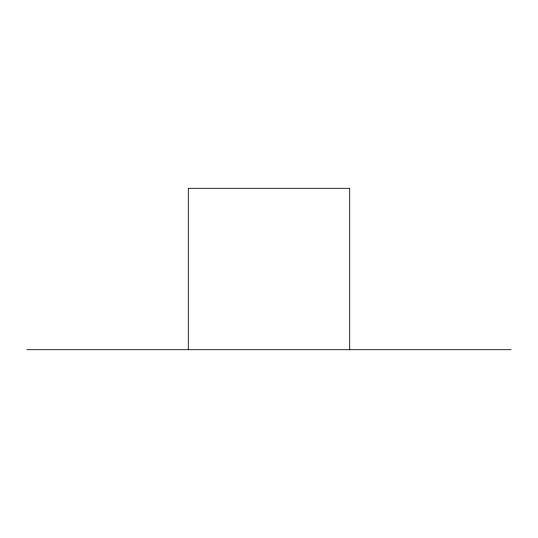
<?xml version="1.0" encoding="UTF-8"?>
<svg xmlns="http://www.w3.org/2000/svg" width="538" height="538" viewBox="0 0 538 538"><rect width="100%" height="100%" fill="white"/><g stroke="black" fill="none" stroke-linecap="round" stroke-linejoin="round"><path stroke-width="0.81" d="M26.9 349.7L511.1 349.7M349.7 349.7L349.7 188.3L188.3 188.3L188.3 349.7"/></g></svg>
